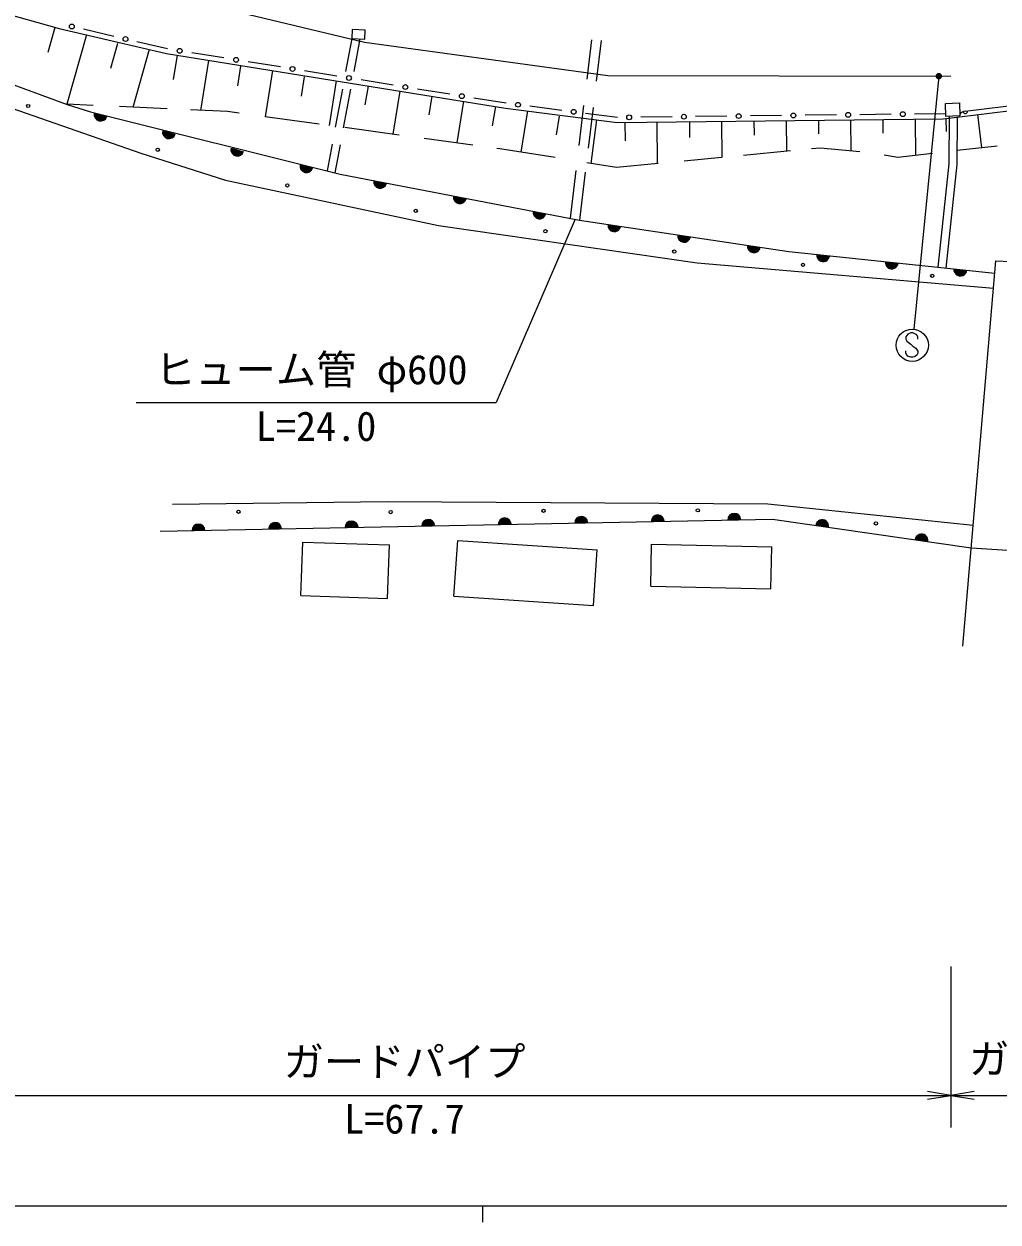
# Model space of a CAD drawing. Units: millimetres, scale not verified. Extents: x 40000 to 680000, y 20000 to 380000.
# Drawn here: x 239570 to 299976, y 204000 to 278340 of the extents above; entities that cross this region are included whole.
import ezdxf
from ezdxf.enums import TextEntityAlignment as Align

# ---------------------------------------------------------------- set-up
doc = ezdxf.new("R2010")
doc.units = ezdxf.units.MM
doc.header["$LTSCALE"] = 1000
for name, color, linetype, lineweight in [('M-BGD', 7, 'Continuous', 13), ('M-STR-STR3', 7, 'Continuous', 13), ('M-STR-STRC', 7, 'Continuous', 13), ('M-TTL-BAND', 7, 'Continuous', 25)]:
    doc.layers.add(name, color=color, linetype=linetype, lineweight=lineweight)
doc.styles.add('ＭＳ ゴシック', font='')
doc.styles.get('ＭＳ ゴシック').set_extended_font_data('MS Gothic')

# ---------------------------------------------------------------- blocks, each defined once
blk = doc.blocks.new('filled_dot')
at = {"color": 0, "linetype": 'Continuous', "lineweight": -2, "const_width": 1.25}
blk.add_lwpolyline([(-0.625, 0, 1), (0.625, 0, 1)], format="xyb", close=True, dxfattribs=at)
blk = doc.blocks.new('open_arrow')
at = {"color": 0, "linetype": 'Continuous', "lineweight": -2}
blk.add_lwpolyline([(7.5, 1.25), (0, 0), (7.5, -1.25)], dxfattribs=at)

msp = doc.modelspace()

# ---------------------------------------------------------------- linework, layer by layer
at = {"layer": 'M-BGD'}
for p, q in [((236128, 283104), (260690, 277216)), ((228296, 281875), (241755, 278055)), ((241494, 278129), (241050, 276565)), ((241755, 278055), (248418, 276500)), ((243440, 277661), (242221, 273366)), ((245153, 277570), (243254, 278013)), ((259904, 277445), (259520, 275391)), ((259933, 277994), (259904, 277445)), ((259904, 277445), (260700, 277403)), ((260729, 277953), (259933, 277994)), ((260408, 277419), (260030, 275396)), ((260700, 277403), (260729, 277953)), ((274764, 277358), (274471, 274912)), ((275362, 277304), (275059, 274782)), ((245368, 277128), (244929, 275582)), ((247340, 276751), (246322, 273163)), ((248476, 276794), (246577, 277237)), ((251975, 276232), (249975, 276553)), ((260690, 277216), (275771, 275150)), ((248418, 276500), (269428, 273124)), ((249061, 276397), (248821, 274904)), ((250537, 272976), (251035, 276079)), ((255474, 275670), (253474, 275991)), ((236121, 275581), (242259, 273352)), ((253002, 275713), (252809, 274510)), ((254985, 275445), (254525, 272583)), ((256949, 275064), (256756, 273861)), ((258973, 275108), (256974, 275429)), ((275771, 275150), (297048, 275102)), ((258934, 274810), (258489, 272040)), ((262472, 274545), (260473, 274867)), ((260906, 274474), (260719, 273314)), ((235877, 274146), (246810, 270329)), ((259315, 274296), (258872, 271928)), ((259825, 274301), (259374, 271892)), ((262883, 274176), (262453, 271498)), ((265971, 273983), (263972, 274304)), ((264858, 273858), (264671, 272696)), ((269471, 273421), (267471, 273742)), ((296568, 272458), (305985, 273613)), ((297938, 272937), (305988, 273915)), ((243863, 273289), (242221, 273366)), ((242259, 273352), (243695, 272894)), ((243695, 272894), (259178, 269015)), ((248444, 273076), (245492, 273214)), ((252193, 272902), (249896, 273009)), ((252925, 272802), (252193, 272902)), ((266833, 273541), (266417, 270955)), ((268807, 273224), (268613, 272015)), ((269428, 273124), (276357, 272236)), ((270789, 272950), (270377, 270384)), ((272923, 272978), (270950, 273231)), ((274274, 273276), (273978, 270806)), ((274865, 273161), (274561, 270627)), ((296713, 273400), (297580, 273437)), ((296748, 272601), (296713, 273400)), ((297580, 273437), (297615, 272638)), ((257870, 272125), (254519, 272584)), ((272761, 272618), (272576, 271463)), ((276375, 272536), (274402, 272789)), ((274744, 269687), (275092, 272398)), ((276357, 272236), (296568, 272458)), ((276834, 272241), (276846, 271091)), ((279769, 272575), (277829, 272553)), ((278862, 269679), (278834, 272263)), ((280834, 272285), (280844, 271295)), ((283163, 272615), (281224, 272592)), ((282833, 272307), (282858, 270057)), ((286557, 272655), (284618, 272632)), ((284833, 272329), (284843, 271432)), ((286833, 272351), (286854, 270436)), ((289952, 272694), (288012, 272671)), ((288833, 272373), (288842, 271530)), ((290833, 272395), (290854, 270457)), ((293346, 272734), (291406, 272711)), ((292833, 272417), (292842, 271567)), ((296740, 272773), (294801, 272751)), ((294833, 272439), (294858, 270184)), ((297615, 272638), (296748, 272601)), ((296748, 272480), (296750, 271658)), ((296939, 269652), (296972, 272610)), ((297439, 269623), (297472, 272569)), ((298981, 270657), (298728, 272723)), ((262829, 271446), (259471, 271906)), ((258675, 270873), (258365, 269219)), ((259177, 270837), (258851, 269097)), ((267402, 270821), (264382, 271234)), ((269072, 270592), (268902, 270615)), ((288972, 270637), (288407, 270583)), ((291396, 270406), (288972, 270637)), ((299917, 270764), (297434, 270480)), ((246810, 270329), (252062, 268649)), ((272510, 270044), (269072, 270592)), ((282826, 270054), (280519, 269836)), ((287097, 270459), (284193, 270184)), ((293769, 270059), (292915, 270192)), ((295905, 270304), (293769, 270059)), ((273790, 269241), (273436, 266287)), ((274382, 269136), (274027, 266174)), ((276313, 269437), (274466, 269732)), ((278893, 269682), (276313, 269437)), ((296263, 263243), (296939, 269652)), ((296760, 263191), (297439, 269623)), ((252062, 268649), (265286, 265839)), ((259178, 269015), (274020, 266175)), ((274020, 266175), (286999, 264221)), ((265286, 265839), (281319, 263518)), ((286999, 264221), (299769, 262873)), ((281319, 263518), (299690, 261952)), ((297792, 239738), (299835, 263649)), ((299835, 263649), (302118, 263528)), ((248787, 248550), (262107, 248712)), ((262107, 248712), (285711, 248554)), ((285711, 248554), (298434, 247245)), ((248018, 246864), (285996, 247616)), ((285996, 247616), (298314, 245843)), ((256749, 242878), (256863, 246196)), ((256863, 246196), (262236, 246011)), ((266237, 242839), (266469, 246291)), ((266469, 246291), (275127, 245710)), ((262122, 242693), (262236, 246011)), ((274895, 242257), (275127, 245710)), ((278436, 243449), (278493, 246058)), ((278493, 246058), (285944, 245894)), ((285886, 243285), (285944, 245894)), ((298314, 245843), (300556, 245689)), ((278436, 243449), (285886, 243285)), ((256749, 242878), (262122, 242693)), ((266237, 242839), (274895, 242257))]:
    msp.add_line(p, q, dxfattribs=at)
for centre, radius in [((242542, 278179), 150), ((245865, 277404), 150), ((249225, 276674), 150), ((252725, 276112), 150), ((256224, 275549), 150), ((259723, 274987), 150), ((263222, 274425), 150), ((266721, 273863), 150), ((239829, 273251), 100), ((270210, 273326), 150), ((273662, 272884), 150), ((290679, 272703), 150), ((294073, 272742), 150), ((277102, 272544), 150), ((280496, 272584), 150), ((283890, 272623), 150), ((287285, 272663), 150), ((247867, 270532), 100), ((255904, 268322), 100), ((263869, 266744), 100), ((271906, 265481), 100), ((279895, 264218), 100), ((287884, 263393), 100), ((295897, 262713), 100), ((252875, 248072), 100), ((262314, 248050), 100), ((271795, 248131), 100), ((281357, 248158), 100), ((292400, 247350), 100)]:
    msp.add_circle(centre, radius, dxfattribs=at)
for centre, radius, start, end in [((297998, 272440), 500, 96.92998, 141.92998), ((297938, 272937), 150, 186.92998, 6.92998), ((244321, 272715), 400, 165.6107, 345.6107), ((244321, 272715), 400, 165.6107, 345.6107), ((244321, 272715), 350, 165.6107, 345.6107), ((244321, 272715), 300, 165.6107, 345.6107), ((244321, 272715), 250, 165.6107, 345.6107), ((244321, 272715), 200, 165.6107, 345.6107), ((244321, 272715), 150, 165.6107, 345.6107), ((244321, 272715), 100, 165.6107, 345.6107), ((244321, 272715), 50, 165.6107, 345.6107), ((248560, 271628), 400, 165.6107, 345.6107), ((248560, 271628), 400, 165.6107, 345.6107), ((248560, 271628), 350, 165.6107, 345.6107), ((248560, 271628), 300, 165.6107, 345.6107), ((248560, 271628), 250, 165.6107, 345.6107), ((248560, 271628), 200, 165.6107, 345.6107), ((248560, 271628), 150, 165.6107, 345.6107), ((248560, 271628), 100, 165.6107, 345.6107), ((248560, 271628), 50, 165.6107, 345.6107), ((252799, 270540), 400, 165.6107, 345.6107), ((252799, 270540), 400, 165.6107, 345.6107), ((252799, 270540), 350, 165.6107, 345.6107), ((252799, 270540), 300, 165.6107, 345.6107), ((252799, 270540), 250, 165.6107, 345.6107), ((252799, 270540), 200, 165.6107, 345.6107), ((252799, 270540), 150, 165.6107, 345.6107), ((252799, 270540), 100, 165.6107, 345.6107), ((252799, 270540), 50, 165.6107, 345.6107), ((257084, 269516), 400, 165.6107, 345.6107), ((257084, 269516), 400, 165.6107, 345.6107), ((257084, 269516), 350, 165.6107, 345.6107), ((257084, 269516), 300, 165.6107, 345.6107), ((257084, 269516), 250, 165.6107, 345.6107), ((257084, 269516), 200, 165.6107, 345.6107), ((257084, 269516), 150, 165.6107, 345.6107), ((257084, 269516), 100, 165.6107, 345.6107), ((257084, 269516), 50, 165.6107, 345.6107), ((261652, 268542), 400, 169.16695, 349.16695), ((261652, 268542), 400, 169.16695, 349.16695), ((261652, 268542), 350, 169.16695, 349.16695), ((261652, 268542), 300, 169.16695, 349.16695), ((261652, 268542), 250, 169.16695, 349.16695), ((261652, 268542), 200, 169.16695, 349.16695), ((261652, 268542), 150, 169.16695, 349.16695), ((261652, 268542), 100, 169.16695, 349.16695), ((261652, 268542), 50, 169.16695, 349.16695), ((266599, 267595), 400, 169.16695, 349.16695), ((266599, 267595), 400, 169.16695, 349.16695), ((266599, 267595), 350, 169.16695, 349.16695), ((266599, 267595), 300, 169.16695, 349.16695), ((266599, 267595), 250, 169.16695, 349.16695), ((266599, 267595), 200, 169.16695, 349.16695), ((266599, 267595), 150, 169.16695, 349.16695), ((266599, 267595), 100, 169.16695, 349.16695), ((266599, 267595), 50, 169.16695, 349.16695), ((271546, 266649), 400, 169.16695, 349.16695), ((271546, 266649), 400, 169.16695, 349.16695), ((271546, 266649), 350, 169.16695, 349.16695), ((271546, 266649), 300, 169.16695, 349.16695), ((271546, 266649), 250, 169.16695, 349.16695), ((271546, 266649), 200, 169.16695, 349.16695), ((271546, 266649), 150, 169.16695, 349.16695), ((271546, 266649), 100, 169.16695, 349.16695), ((271546, 266649), 50, 169.16695, 349.16695), ((276183, 265849), 400, 171.43628, 351.43628), ((276183, 265849), 400, 171.43628, 351.43628), ((276183, 265849), 350, 171.43628, 351.43628), ((276183, 265849), 300, 171.43628, 351.43628), ((276183, 265849), 250, 171.43628, 351.43628), ((276183, 265849), 200, 171.43628, 351.43628), ((276183, 265849), 150, 171.43628, 351.43628), ((276183, 265849), 100, 171.43628, 351.43628), ((276183, 265849), 50, 171.43628, 351.43628), ((280509, 265198), 400, 171.43628, 351.43628), ((280509, 265198), 400, 171.43628, 351.43628), ((280509, 265198), 350, 171.43628, 351.43628), ((280509, 265198), 300, 171.43628, 351.43628), ((280509, 265198), 250, 171.43628, 351.43628), ((280509, 265198), 200, 171.43628, 351.43628), ((280509, 265198), 150, 171.43628, 351.43628), ((280509, 265198), 100, 171.43628, 351.43628), ((280509, 265198), 50, 171.43628, 351.43628), ((284836, 264546), 400, 171.43628, 351.43628), ((284836, 264546), 400, 171.43628, 351.43628), ((284836, 264546), 350, 171.43628, 351.43628), ((284836, 264546), 300, 171.43628, 351.43628), ((284836, 264546), 250, 171.43628, 351.43628), ((284836, 264546), 200, 171.43628, 351.43628), ((284836, 264546), 150, 171.43628, 351.43628), ((284836, 264546), 100, 171.43628, 351.43628), ((284836, 264546), 50, 171.43628, 351.43628), ((289127, 263996), 400, 173.97669, 353.97669), ((289127, 263996), 400, 173.97669, 353.97669), ((289127, 263996), 350, 173.97669, 353.97669), ((289127, 263996), 300, 173.97669, 353.97669), ((289127, 263996), 250, 173.97669, 353.97669), ((289127, 263996), 200, 173.97669, 353.97669), ((289127, 263996), 150, 173.97669, 353.97669), ((289127, 263996), 100, 173.97669, 353.97669), ((289127, 263996), 50, 173.97669, 353.97669), ((293384, 263547), 400, 173.97669, 353.97669), ((293384, 263547), 400, 173.97669, 353.97669), ((293384, 263547), 350, 173.97669, 353.97669), ((293384, 263547), 300, 173.97669, 353.97669), ((293384, 263547), 250, 173.97669, 353.97669), ((293384, 263547), 200, 173.97669, 353.97669), ((293384, 263547), 150, 173.97669, 353.97669), ((293384, 263547), 100, 173.97669, 353.97669), ((293384, 263547), 50, 173.97669, 353.97669), ((297640, 263098), 400, 173.97669, 353.97669), ((297640, 263098), 400, 173.97669, 353.97669), ((297640, 263098), 350, 173.97669, 353.97669), ((297640, 263098), 300, 173.97669, 353.97669), ((297640, 263098), 250, 173.97669, 353.97669), ((297640, 263098), 200, 173.97669, 353.97669), ((297640, 263098), 150, 173.97669, 353.97669), ((297640, 263098), 100, 173.97669, 353.97669), ((297640, 263098), 50, 173.97669, 353.97669), ((264634, 247193), 400, 1.13393, 181.13393), ((264634, 247193), 400, 1.13393, 181.13393), ((269381, 247287), 400, 1.13393, 181.13393), ((269381, 247287), 400, 1.13393, 181.13393), ((269381, 247287), 350, 1.13393, 181.13393), ((269381, 247287), 300, 1.13393, 181.13393), ((274128, 247381), 400, 1.13393, 181.13393), ((274128, 247381), 400, 1.13393, 181.13393), ((274128, 247381), 350, 1.13393, 181.13393), ((274128, 247381), 300, 1.13393, 181.13393), ((274128, 247381), 250, 1.13393, 181.13393), ((274128, 247381), 200, 1.13393, 181.13393), ((278875, 247475), 400, 1.13393, 181.13393), ((278875, 247475), 400, 1.13393, 181.13393), ((278875, 247475), 350, 1.13393, 181.13393), ((278875, 247475), 300, 1.13393, 181.13393), ((278875, 247475), 250, 1.13393, 181.13393), ((278875, 247475), 200, 1.13393, 181.13393), ((278875, 247475), 150, 1.13393, 181.13393), ((278875, 247475), 100, 1.13393, 181.13393), ((283622, 247569), 400, 1.13393, 181.13393), ((283622, 247569), 400, 1.13393, 181.13393), ((283622, 247569), 350, 1.13393, 181.13393), ((283622, 247569), 300, 1.13393, 181.13393), ((283622, 247569), 250, 1.13393, 181.13393), ((283622, 247569), 200, 1.13393, 181.13393), ((283622, 247569), 150, 1.13393, 181.13393), ((283622, 247569), 100, 1.13393, 181.13393), ((283622, 247569), 50, 1.13393, 181.13393), ((289075, 247173), 400, 351.80956, 171.80956), ((289075, 247173), 400, 351.80956, 171.80956), ((250392, 246911), 400, 1.13393, 181.13393), ((250392, 246911), 400, 1.13393, 181.13393), ((250392, 246911), 350, 1.13393, 181.13393), ((250392, 246911), 300, 1.13393, 181.13393), ((250392, 246911), 250, 1.13393, 181.13393), ((250392, 246911), 200, 1.13393, 181.13393), ((250392, 246911), 150, 1.13393, 181.13393), ((250392, 246911), 100, 1.13393, 181.13393), ((250392, 246911), 50, 1.13393, 181.13393), ((255139, 247005), 400, 1.13393, 181.13393), ((255139, 247005), 400, 1.13393, 181.13393), ((255139, 247005), 350, 1.13393, 181.13393), ((255139, 247005), 300, 1.13393, 181.13393), ((255139, 247005), 250, 1.13393, 181.13393), ((255139, 247005), 200, 1.13393, 181.13393), ((255139, 247005), 150, 1.13393, 181.13393), ((255139, 247005), 100, 1.13393, 181.13393), ((255139, 247005), 50, 1.13393, 181.13393), ((259886, 247099), 400, 1.13393, 181.13393), ((259886, 247099), 400, 1.13393, 181.13393), ((259886, 247099), 350, 1.13393, 181.13393), ((259886, 247099), 300, 1.13393, 181.13393), ((259886, 247099), 250, 1.13393, 181.13393), ((259886, 247099), 200, 1.13393, 181.13393), ((259886, 247099), 150, 1.13393, 181.13393), ((259886, 247099), 100, 1.13393, 181.13393), ((259886, 247099), 50, 1.13393, 181.13393), ((264634, 247193), 350, 1.13393, 181.13393), ((264634, 247193), 300, 1.13393, 181.13393), ((264634, 247193), 250, 1.13393, 181.13393), ((264634, 247193), 200, 1.13393, 181.13393), ((264634, 247193), 150, 1.13393, 181.13393), ((264634, 247193), 100, 1.13393, 181.13393), ((264634, 247193), 50, 1.13393, 181.13393), ((269381, 247287), 250, 1.13393, 181.13393), ((269381, 247287), 200, 1.13393, 181.13393), ((269381, 247287), 150, 1.13393, 181.13393), ((269381, 247287), 100, 1.13393, 181.13393), ((269381, 247287), 50, 1.13393, 181.13393), ((274128, 247381), 150, 1.13393, 181.13393), ((274128, 247381), 100, 1.13393, 181.13393), ((274128, 247381), 50, 1.13393, 181.13393), ((278875, 247475), 50, 1.13393, 181.13393), ((289075, 247173), 350, 351.80956, 171.80956), ((289075, 247173), 300, 351.80956, 171.80956), ((289075, 247173), 250, 351.80956, 171.80956), ((289075, 247173), 200, 351.80956, 171.80956), ((289075, 247173), 150, 351.80956, 171.80956), ((289075, 247173), 100, 351.80956, 171.80956), ((289075, 247173), 50, 351.80956, 171.80956), ((295234, 246286), 400, 351.80956, 171.80956), ((295234, 246286), 400, 351.80956, 171.80956), ((295234, 246286), 350, 351.80956, 171.80956), ((295234, 246286), 300, 351.80956, 171.80956), ((295234, 246286), 250, 351.80956, 171.80956), ((295234, 246286), 200, 351.80956, 171.80956), ((295234, 246286), 150, 351.80956, 171.80956), ((295234, 246286), 100, 351.80956, 171.80956), ((295234, 246286), 50, 351.80956, 171.80956)]:
    msp.add_arc(centre, radius, start, end, dxfattribs=at)
at = {"layer": 'M-STR-STR3'}
for p, q in [((273758, 266225), (268862, 254856)), ((246524, 254856), (268862, 254856)), ((297048, 219856), (297048, 209856)), ((229294, 211856), (297048, 211856)), ((297048, 211856), (314291, 211856))]:
    msp.add_line(p, q, dxfattribs=at)
at = {"layer": 'M-STR-STRC'}
for p, q in [((296304, 275104), (294755, 259401)), ((294374, 259102), (294250, 258918)), ((294250, 258918), (294252, 258786)), ((294252, 258786), (294316, 258657)), ((294566, 259168), (294374, 259102)), ((294687, 259166), (294566, 259168)), ((294937, 259047), (294687, 259166)), ((295000, 258915), (294937, 259047)), ((295000, 258786), (295000, 258915)), ((294252, 257938), (294250, 258060)), ((294316, 258657), (294571, 258476)), ((294571, 258476), (294700, 258344)), ((294700, 258344), (294879, 258228)), ((294879, 258228), (295006, 258028)), ((295006, 258028), (295000, 257917)), ((294292, 257836), (294252, 257938)), ((294376, 257725), (294292, 257836)), ((294563, 257665), (294376, 257725)), ((294698, 257665), (294563, 257665)), ((294798, 257694), (294698, 257665)), ((294940, 257786), (294798, 257694)), ((295000, 257917), (294940, 257786))]:
    msp.add_line(p, q, dxfattribs=at)
msp.add_circle((294657, 258405), 1000, dxfattribs=at)
at = {"layer": 'M-TTL-BAND'}
for p, q in [((40000, 205000), (579000, 205000)), ((268000, 205000), (268000, 204000))]:
    msp.add_line(p, q, dxfattribs=at)

# ---------------------------------------------------------------- block references
at = {"layer": 'M-STR-STR3', "xscale": 193, "yscale": 193, "rotation": 180}
msp.add_blockref('open_arrow', (297048, 211856), dxfattribs=at)
at = {"layer": 'M-STR-STR3', "xscale": 193, "yscale": 193}
msp.add_blockref('open_arrow', (297048, 211856), dxfattribs=at)
at = {"layer": 'M-STR-STRC', "xscale": 160, "yscale": 160, "rotation": 264.4}
msp.add_blockref('filled_dot', (296304, 275104), dxfattribs=at)

# ---------------------------------------------------------------- texts
at = {"layer": 'M-STR-STR3', "style": 'ＭＳ ゴシック'}
for s, p in [('ヒューム管 φ600', (247693, 255430)), ('L=24.0', (253943, 251918)), ('ガードパイプ', (255671, 212486)), ('ガードレール', (298170, 212653)), ('L=67.7', (259421, 208939))]:
    msp.add_text(s, height=1833, dxfattribs=at).set_placement(p, align=Align.BOTTOM_LEFT)

doc.saveas('drawing.dxf')
